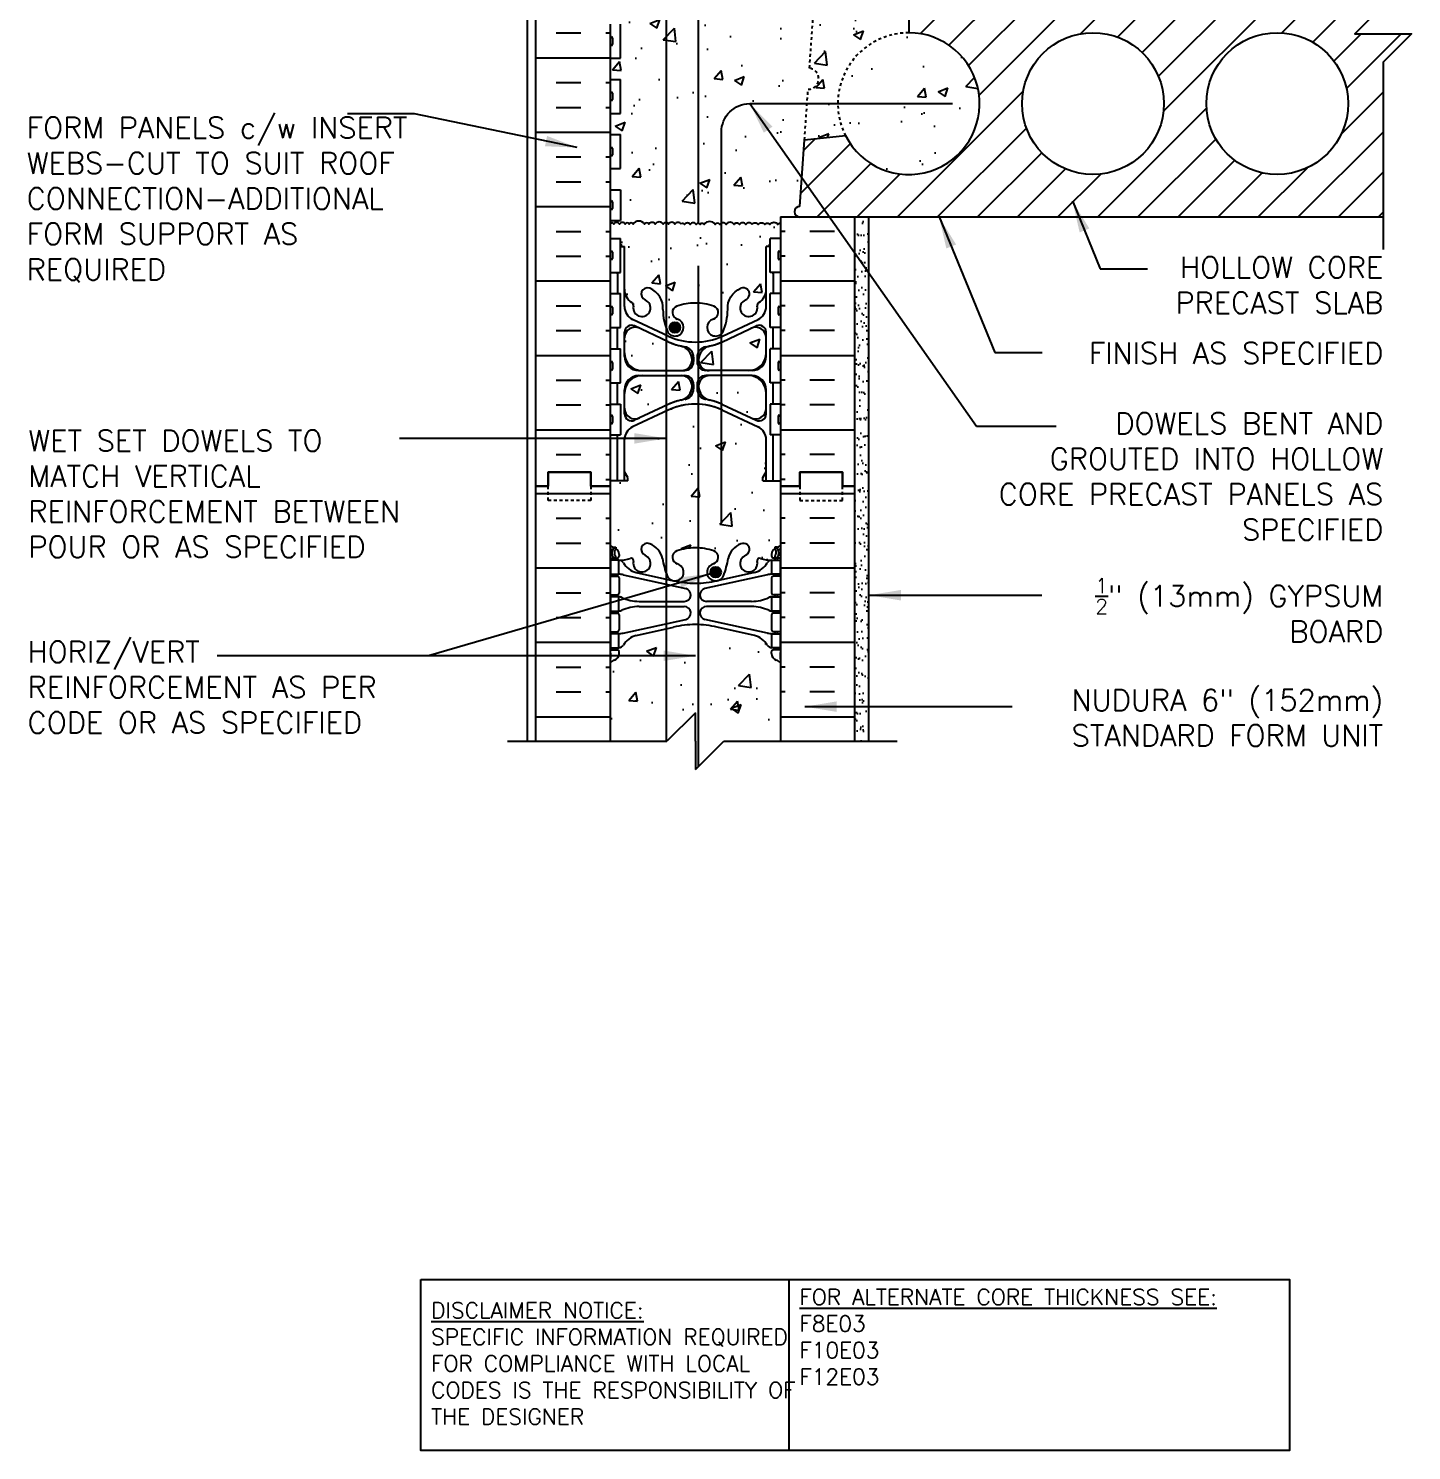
# Model space of a CAD drawing. Header units: inches. Extents: x 75.7 to 124.6, y 98.3 to 176.3.
# Drawn here: x 75.8 to 124.6, y 98.3 to 148.4 of the extents above; entities that cross this region are included whole.
import ezdxf

# ---------------------------------------------------------------- set-up
doc = ezdxf.new("R2010")
doc.units = ezdxf.units.IN
doc.header["$LTSCALE"] = 0.5
doc.header["$MEASUREMENT"] = 0
doc.linetypes.add('DASHED2', pattern=[0.375, 0.25, -0.125])
doc.linetypes.add('HIDDEN2', pattern=[0.1875, 0.125, -0.0625])
for name, color, linetype in [('HATCH', 12, 'Continuous'), ('Hidden2', 12, 'HIDDEN2'), ('line25', 2, 'Continuous'), ('LINE3', 3, 'Continuous'), ('LINE50', 5, 'Continuous'), ('LINE9', 9, 'Continuous'), ('TEXT', 4, 'Continuous'), ('Web_Edge', 9, 'Continuous')]:
    doc.layers.add(name, color=color, linetype=linetype)
doc.styles.add('DIM', font='romans.shx', dxfattribs={"width": 0.7})
doc.styles.add('ROMANS', font='romans.shx', dxfattribs={"height": 0.75})
doc.styles.get("Standard").update_dxf_attribs({"font": 'romans.shx', "height": 0.75})
doc.dimstyles.new('ext_12', dxfattribs={"dimscale": 12, "dimtxt": 0.09375, "dimasz": 0.09375, "dimexe": 0.09375, "dimexo": 0.0625, "dimgap": 0.0625, "dimtad": 1, "dimdec": 1, "dimzin": 3, "dimdsep": 46, "dimlunit": 4, "dimtxsty": 'DIM', "dimcen": 0.09, "dimdle": 0.09375, "dimclrt": 4, "dimadec": 0, "dimazin": 0, "dimtfac": 1, "dimtdec": 1, "dimtmove": 2, "dimatfit": 3, "dimfxl": 1, "dimfrac": 2, "dimtolj": 1, "dimtzin": 0, "dimarcsym": 0})

msp = doc.modelspace()

# ---------------------------------------------------------------- hatches: boundary and pattern name
at = {"layer": 'HATCH'}
h = msp.add_hatch(dxfattribs=at)
h.set_pattern_fill('AR-CONC', color=256, scale=0.5)
h.paths.add_polyline_path([(102.305, 126.068, 0.082415), (102.161, 126.147, -0.317837), (101.995, 126.383), (101.995, 126.451, -0.414214), (102.057, 126.513), (102.105, 126.513), (102.105, 126.583), (102, 126.583, -0.188973), (101.844, 126.678, 0.196323), (101.395, 127.024), (100.073, 127.315, 0.057795), (99.305, 127.404, 0.057795), (98.536, 127.315), (97.215, 127.024, 0.196323), (96.765, 126.678, -0.188973), (96.61, 126.583), (96.505, 126.583), (96.505, 126.513), (96.552, 126.513, -0.414214), (96.615, 126.451), (96.615, 126.383, -0.317837), (96.448, 126.147, 0.082415), (96.305, 126.068), (96.305, 123.289), (98.305, 123.289), (99.305, 124.289), (99.305, 123.289), (99.305, 122.289), (100.305, 123.289), (102.305, 123.289)])
h.paths.add_polyline_path([(101.805, 133.931, 0.291097), (101.517, 134.384), (100.258, 134.973, 0.093369), (99.451, 135.18, 0.016332), (99.305, 135.185, 0.109869), (98.351, 134.973), (97.093, 134.384, 0.291097), (96.805, 133.931), (96.805, 132.79), (96.925, 132.59), (96.925, 132.478), (96.305, 132.478), (96.305, 132.287), (96.305, 130.198, 0.064398), (96.415, 130.132), (96.505, 130.132), (96.505, 130.09, -0.249069), (96.615, 129.883), (96.615, 129.816, -0.414214), (96.552, 129.753), (96.505, 129.753), (96.505, 129.683), (96.61, 129.683, 0.10046), (97.003, 129.74, -0.601435), (97.123, 129.635, 2.182095), (97.533, 129.848, -1), (97.696, 130.257, -0.24438), (98.145, 129.736, 0.053157), (98.311, 129.122, 0.223253), (98.511, 128.957), (98.53, 128.953, 0.955472), (98.669, 129.546, -0.735593), (98.656, 130.004, -0.082755), (99.305, 130.112, -0.082755), (99.953, 130.004, -0.735593), (99.94, 129.546, 0.955472), (100.079, 128.953), (100.098, 128.957, 0.223253), (100.299, 129.122, 0.053157), (100.464, 129.736, -0.24438), (100.913, 130.257, -1), (101.076, 129.848, 2.182095), (101.486, 129.635, -0.601435), (101.606, 129.74, 0.10046), (102, 129.683), (102.105, 129.683), (102.105, 129.753), (102.057, 129.753, -0.414214), (101.995, 129.816), (101.995, 129.883, -0.249069), (102.105, 130.09), (102.105, 130.132), (102.195, 130.132, 0.064398), (102.305, 130.198), (102.305, 132.287), (102.305, 132.478), (101.685, 132.478), (101.685, 132.59), (101.805, 132.79)])
h.paths.add_polyline_path([(99.19, 135.815, 0.413582), (98.815, 136.189), (97.43, 136.189, 0.414214), (96.805, 135.564), (96.805, 135.037, 0.549071), (97.339, 134.698), (98.351, 135.172, -0.053094), (98.801, 135.327, 0.350119)])
h.paths.add_polyline_path([(98.801, 137.232, -0.053094), (98.351, 137.387), (97.339, 137.861, 0.549071), (96.805, 137.521), (96.805, 136.994, 0.414214), (97.43, 136.369), (98.815, 136.369, 0.085652), (98.94, 136.391, 0.316711), (99.19, 136.743, 0.350119)])
h.paths.add_polyline_path([(101.805, 136.994), (101.805, 137.521, 0.549071), (101.271, 137.861), (100.258, 137.387, -0.053094), (99.808, 137.232, 0.350119), (99.42, 136.743, 0.413582), (99.795, 136.369), (101.18, 136.369, 0.414214)])
h.paths.add_polyline_path([(101.805, 135.564, 0.414214), (101.18, 136.189), (99.795, 136.189, 0.413582), (99.42, 135.815, 0.350119), (99.808, 135.327, -0.053094), (100.258, 135.172), (101.271, 134.698, 0.549071), (101.805, 135.037)])
h.paths.add_polyline_path([(101.805, 140.749), (101.905, 140.749), (101.905, 140.779, -0.327813), (101.94, 140.827), (101.94, 141.032), (102.305, 141.032), (102.305, 141.581, 0.198272), (102.218, 141.525, 0.520567), (101.937, 141.525, 0.520567), (101.751, 141.525, 0.520567), (101.523, 141.525, 0.507124), (101.305, 141.525, 0.507124), (101.086, 141.525, 0.520567), (100.859, 141.525, 0.520567), (100.672, 141.525, 0.520567), (100.391, 141.525, 0.520567), (100.17, 141.525, 0.520567), (100.01, 141.525, 0.520567), (99.612, 141.525, 0.520567), (99.473, 141.525, 0.520567), (99.335, 141.525, 0.520567), (99.128, 141.525, 0.520567), (98.925, 141.525, 0.498871), (98.805, 141.539, 0.507124), (98.586, 141.539, 0.520567), (98.359, 141.539, 0.520567), (98.172, 141.539, 0.520567), (97.891, 141.539, 0.520567), (97.67, 141.539, 0.520567), (97.51, 141.539, 0.520567), (97.112, 141.539, 0.520567), (96.973, 141.539, 0.520567), (96.835, 141.539, 0.520567), (96.628, 141.539, 0.520567), (96.425, 141.539, 0.498871), (96.305, 141.553), (96.305, 141.032), (96.67, 141.032), (96.67, 140.827, -0.327813), (96.705, 140.779), (96.705, 140.749), (96.805, 140.749), (96.805, 139.234, 0.258958), (97.064, 138.767, -0.31131), (97.12, 138.637, 2.127293), (97.533, 138.861, -1), (97.696, 139.27, -0.325306), (98.163, 138.528, 0.10488), (98.335, 137.716, 1.422913), (98.669, 138.183, -0.735593), (98.656, 138.641, -0.082755), (99.305, 138.749, -0.082755), (99.953, 138.641, -0.735593), (99.94, 138.183, 1.422913), (100.274, 137.716, 0.10488), (100.446, 138.528, -0.325306), (100.913, 139.27, -1), (101.076, 138.861, 2.127293), (101.489, 138.637, -0.31131), (101.545, 138.767, 0.258958), (101.805, 139.234)])
h.paths.add_polyline_path([(103.156, 144.506), (103.281, 146.292, 0.932515), (103.333, 147.039), (103.525, 149.787), (96.874, 149.787, 0.366745), (96.63, 149.576), (96.63, 148.592), (96.67, 148.592), (96.67, 147.392), (96.305, 147.392), (96.305, 146.642), (96.67, 146.642), (96.67, 145.442), (96.305, 145.442), (96.305, 144.692), (96.67, 144.692), (96.67, 143.492), (96.305, 143.492), (96.305, 142.742), (96.67, 142.742), (96.67, 141.662), (96.305, 141.662), (96.305, 141.553, -0.498871), (96.425, 141.539, -0.520567), (96.628, 141.539, -0.520567), (96.835, 141.539, -0.520567), (96.973, 141.539, -0.520567), (97.112, 141.539, -0.520567), (97.51, 141.539, -0.520567), (97.67, 141.539, -0.520567), (97.891, 141.539, -0.520567), (98.172, 141.539, -0.520567), (98.359, 141.539, -0.520567), (98.586, 141.539, -0.507124), (98.805, 141.539, -0.498871), (98.925, 141.525, -0.520567), (99.128, 141.525, -0.520567), (99.335, 141.525, -0.520567), (99.473, 141.525, -0.520567), (99.612, 141.525, -0.520567), (100.01, 141.525, -0.520567), (100.17, 141.525, -0.520567), (100.391, 141.525, -0.520567), (100.672, 141.525, -0.520567), (100.859, 141.525, -0.520567), (101.086, 141.525, -0.507124), (101.305, 141.525, -0.507124), (101.523, 141.525, -0.520567), (101.751, 141.525, -0.520567), (101.937, 141.525, -0.520567), (102.218, 141.525, -0.198272), (102.305, 141.581), (102.305, 141.787), (102.992, 141.787, -1), (102.992, 142.162)])
h.paths.add_polyline_path([(106.832, 148.287), (106.832, 149.787), (105.803, 149.787), (105.803, 149.389), (105.71, 149.202), (105.616, 149.389), (105.616, 149.787), (103.525, 149.787), (103.333, 147.039, -0.932515), (103.281, 146.292), (103.156, 144.506), (104.601, 144.658, -0.559194)])
h.paths.add_polyline_path([(106.832, 148.287, 0.559194), (104.601, 144.658, 1.788289)])
h.paths.add_polyline_path([(102.305, 152.376, 0.064398), (102.195, 152.442), (102.105, 152.442), (102.105, 152.484, -0.249069), (101.995, 152.691), (101.995, 152.758, -0.414214), (102.057, 152.821), (102.105, 152.821), (102.105, 152.891), (102, 152.891, 0.10046), (101.606, 152.834, -0.601435), (101.486, 152.939, 2.182095), (101.076, 152.726, -1), (100.913, 152.317, -0.24438), (100.464, 152.838, 0.053157), (100.299, 153.452, 0.223253), (100.098, 153.617), (100.079, 153.621, 0.955472), (99.94, 153.028, -0.735593), (99.953, 152.57, -0.082755), (99.305, 152.461, -0.082755), (98.656, 152.57, -0.735593), (98.669, 153.028, 0.955472), (98.53, 153.621), (98.511, 153.617, 0.223253), (98.311, 153.452, 0.053157), (98.145, 152.838, -0.24438), (97.696, 152.317, -1), (97.533, 152.726, 2.182095), (97.123, 152.939, -0.601435), (97.003, 152.834, 0.10046), (96.61, 152.891), (96.505, 152.891), (96.505, 152.821), (96.552, 152.821, -0.414214), (96.615, 152.758), (96.615, 152.691, -0.249069), (96.505, 152.484), (96.505, 152.442), (96.415, 152.442, 0.064398), (96.305, 152.376), (96.305, 150.287), (96.305, 148.592), (96.381, 148.592), (96.381, 149.594, -0.379483), (96.872, 150.037), (102.992, 150.037), (102.992, 150.287), (102.305, 150.287)])
h.paths.add_polyline_path([(101.995, 156.123), (101.995, 156.191, -0.317837), (102.161, 156.426, 0.082415), (102.305, 156.506), (102.305, 159.287), (100.523, 159.287), (99.523, 158.287), (99.523, 160.287), (98.523, 159.287), (96.305, 159.287), (96.305, 156.506, 0.082415), (96.448, 156.426, -0.317837), (96.615, 156.191), (96.615, 156.123, -0.414214), (96.552, 156.061), (96.505, 156.061), (96.505, 155.991), (96.61, 155.991, -0.188973), (96.765, 155.896, 0.196323), (97.215, 155.55), (98.536, 155.259, 0.057795), (99.305, 155.17, 0.057795), (100.073, 155.259), (101.395, 155.55, 0.196323), (101.844, 155.896, -0.188973), (102, 155.991), (102.105, 155.991), (102.105, 156.061), (102.057, 156.061, -0.414214)])
h.paths.add_polyline_path([(102.305, 164.936, 0.082415), (102.161, 165.015, -0.317837), (101.995, 165.251), (101.995, 165.319, -0.414214), (102.057, 165.381), (102.105, 165.381), (102.105, 165.451), (102, 165.451, -0.188973), (101.844, 165.546, 0.196323), (101.395, 165.892), (100.073, 166.183, 0.057795), (99.305, 166.272, 0.057795), (98.536, 166.183), (97.215, 165.892, 0.196323), (96.765, 165.546, -0.188973), (96.61, 165.451), (96.505, 165.451), (96.505, 165.381), (96.552, 165.381, -0.414214), (96.615, 165.319), (96.615, 165.251, -0.317837), (96.448, 165.015, 0.082415), (96.305, 164.936), (96.305, 161.787), (98.523, 161.787), (99.523, 162.787), (99.523, 160.787), (100.523, 161.787), (102.305, 161.787)])
h.paths.add_polyline_path([(102.305, 169.77, 0.336749), (101.643, 169.665, 0.520567), (101.256, 169.665, 0.520567), (100.756, 169.665, 0.520567), (99.909, 169.665, 0.520567), (99.627, 169.665, 0.520567), (98.733, 169.665, 0.520567), (97.993, 169.665, 0.520567), (97.3, 169.665, 0.520567), (97.08, 169.665, 0.321585), (96.305, 169.69), (96.305, 169.066, 0.064398), (96.415, 169), (96.505, 169), (96.505, 168.958, -0.249069), (96.615, 168.751), (96.615, 168.684, -0.414214), (96.552, 168.621), (96.505, 168.621), (96.505, 168.551), (96.61, 168.551, 0.10046), (97.003, 168.608, -0.601435), (97.123, 168.503, 2.182095), (97.533, 168.716, -1), (97.696, 169.125, -0.24438), (98.145, 168.604, 0.053157), (98.311, 167.99, 0.223253), (98.511, 167.825), (98.53, 167.821, 0.955472), (98.669, 168.414, -0.735593), (98.656, 168.872, -0.082755), (99.305, 168.98, -0.082755), (99.953, 168.872, -0.735593), (99.94, 168.414, 0.955472), (100.079, 167.821), (100.098, 167.825, 0.223253), (100.299, 167.99, 0.053157), (100.464, 168.604, -0.24438), (100.913, 169.125, -1), (101.076, 168.716, 2.182095), (101.486, 168.503, -0.601435), (101.606, 168.608, 0.10046), (102, 168.551), (102.105, 168.551), (102.105, 168.621), (102.057, 168.621, -0.414214), (101.995, 168.684), (101.995, 168.751, -0.249069), (102.105, 168.958), (102.105, 169), (102.195, 169, 0.064398), (102.305, 169.066)])
h = msp.add_hatch(dxfattribs=at)
h.set_pattern_fill('INSUL', color=256, scale=7, style=0)
h.set_pattern_definition([(0, (-2829.857, -264.7226), (0, 2.625), []), (0, (-2829.857, -263.8476), (0, 2.625), [0.875, -0.875]), (0, (-2829.857, -262.9726), (0, 2.625), [0.875, -0.875])])
h.paths.add_polyline_path([(93.68, 132.287), (94.117, 132.287), (94.117, 132.787), (95.617, 132.787), (95.617, 132.287), (96.305, 132.287), (96.305, 150.287), (95.617, 150.287), (95.617, 150.787), (94.117, 150.787), (94.117, 150.287), (93.68, 150.287)])
h = msp.add_hatch(dxfattribs=at)
h.set_pattern_fill('ANSI31', color=256, scale=8, style=0)
h.paths.add_polyline_path([(123.569, 147.248), (124.569, 148.248), (123.569, 148.248), (122.569, 148.248), (123.569, 149.248), (123.569, 149.787), (106.832, 149.787), (106.832, 148.287, -1.788289), (104.601, 144.658), (103.156, 144.506), (102.992, 142.162, 1), (102.992, 141.787), (123.569, 141.787)])
h.paths.add_polyline_path([(117.332, 145.787, -1), (122.332, 145.787, -1)], flags=16)
h.paths.add_polyline_path([(110.832, 145.787, -1), (115.832, 145.787, -1)], flags=16)
h = msp.add_hatch(dxfattribs=at)
h.set_pattern_fill('INSUL', color=256, scale=7, style=0)
h.set_pattern_definition([(180, (3028.4662, -264.7226), (0, 2.625), []), (180, (3028.4662, -263.8476), (0, 2.625), [0.875, -0.875]), (180, (3028.4662, -262.9726), (0, 2.625), [0.875, -0.875])])
h.paths.add_polyline_path([(104.93, 141.787), (102.305, 141.787), (102.305, 132.287), (102.992, 132.287), (102.992, 132.787), (104.492, 132.787), (104.492, 132.287), (104.93, 132.287)])
h = msp.add_hatch(dxfattribs=at)
h.set_pattern_fill('AR-SAND', color=256, scale=0.25, style=0)
h.set_pattern_definition([(37.5, (-70.5291, -26.31933), (-0.01574834, 0.48170594), [0, -0.38, 0, -0.425, 0, -0.40625]), (7.5, (-70.5291, -26.3193), (0.4424442, 0.7055365), [0, -0.205, 0, -0.3425, 0, -0.13125]), (327.5, (-70.8366, -26.31933), (0.7785355, 0.00141476), [0, -0.125, 0, -0.45, 0, -0.5875]), (317.5, (-70.8366, -26.3193), (0.7515317, 0.2194189), [0, -0.0625, 0, -0.295, 0, -0.3375])])
h.paths.add_polyline_path([(104.93, 132.228), (104.93, 123.228), (105.43, 123.228), (105.43, 141.787), (104.93, 141.787)])
h = msp.add_hatch(dxfattribs=at)
h.set_pattern_fill('INSUL', color=256, scale=7, style=0)
h.set_pattern_definition([(0, (-2829.857, -282.7226), (0, 2.625), []), (0, (-2829.857, -281.8476), (0, 2.625), [0.875, -0.875]), (0, (-2829.857, -280.9726), (0, 2.625), [0.875, -0.875])])
h.paths.add_polyline_path([(93.68, 123.289), (96.305, 123.289), (96.305, 132.287), (95.617, 132.287), (95.617, 132.787), (94.117, 132.787), (94.117, 132.287), (93.68, 132.287)])
h = msp.add_hatch(dxfattribs=at)
h.set_pattern_fill('INSUL', color=256, scale=7, style=0)
h.set_pattern_definition([(180, (3028.4662, -282.7226), (0, 2.625), []), (180, (3028.4662, -281.8476), (0, 2.625), [0.875, -0.875]), (180, (3028.4662, -280.9726), (0, 2.625), [0.875, -0.875])])
h.paths.add_polyline_path([(102.305, 123.289), (104.93, 123.289), (104.93, 132.287), (104.492, 132.287), (104.492, 132.787), (102.992, 132.787), (102.992, 132.287), (102.305, 132.287)])
at = {"layer": 'LINE3'}
h = msp.add_hatch(color=256, dxfattribs=at)
h.paths.add_polyline_path([(98.77, 137.924, 0.831395), (98.402, 137.924)])
h.paths.add_polyline_path([(98.774, 137.889, 0.045935), (98.77, 137.924), (98.402, 137.924, 0.045935), (98.399, 137.889, 1)])
h = msp.add_hatch(color=256, dxfattribs=at)
h.paths.add_polyline_path([(100.207, 129.287, 0.831395), (99.839, 129.287)])
h.paths.add_polyline_path([(100.211, 129.253, 0.045935), (100.207, 129.287), (99.839, 129.287, 0.045935), (99.836, 129.253, 1)])

# ---------------------------------------------------------------- linework, layer by layer
at = {"layer": 'HATCH'}
for points in [[(98.805, 141.539, 0.507124), (98.586, 141.539, 0.520567), (98.359, 141.539, 0.520567), (98.172, 141.539, 0.520567), (97.891, 141.539, 0.520567), (97.67, 141.539, 0.520567), (97.51, 141.539, 0.520567), (97.112, 141.539, 0.520567), (96.973, 141.539, 0.520567), (96.835, 141.539, 0.520567), (96.628, 141.539, 0.520567), (96.425, 141.539, 0.520567), (96.301, 141.55)], [(101.305, 141.525, 0.507124), (101.086, 141.525, 0.520567), (100.859, 141.525, 0.520567), (100.672, 141.525, 0.520567), (100.391, 141.525, 0.520567), (100.17, 141.525, 0.520567), (100.01, 141.525, 0.520567), (99.612, 141.525, 0.520567), (99.473, 141.525, 0.520567), (99.335, 141.525, 0.520567), (99.128, 141.525, 0.520567), (98.925, 141.525, 0.498871), (98.805, 141.539, 0.498871)], [(101.305, 141.525, -0.507124), (101.523, 141.525, -0.520567), (101.751, 141.525, -0.520567), (101.937, 141.525, -0.520567), (102.218, 141.525, -0.198272), (102.305, 141.581, -0.198272)]]:
    msp.add_lwpolyline(points, format="xyb", dxfattribs=at)
at = {"layer": 'Hidden2'}
for p, q in [((103.333, 147.039), (103.525, 149.787)), ((103.156, 144.506), (103.281, 146.292))]:
    msp.add_line(p, q, dxfattribs=at)
for centre, radius, start, end in [((106.832, 145.787), 2.5, 90, 206.8546), ((103.281, 146.667), 0.375, 270, 82)]:
    msp.add_arc(centre, radius, start, end, dxfattribs=at)
at = {"layer": 'line25'}
for p, q in [((106.832, 149.787), (106.832, 148.287)), ((96.305, 148.592), (96.305, 132.287)), ((96.67, 147.392), (96.67, 148.592)), ((96.305, 147.392), (96.67, 147.392)), ((96.305, 146.642), (96.67, 146.642)), ((96.67, 145.442), (96.67, 146.642)), ((96.305, 145.442), (96.67, 145.442)), ((96.305, 144.692), (96.67, 144.692)), ((96.67, 143.492), (96.67, 144.692)), ((103.156, 144.506), (104.601, 144.658)), ((102.992, 142.162), (103.156, 144.506)), ((96.305, 143.492), (96.67, 143.492)), ((96.305, 142.742), (96.67, 142.742)), ((96.67, 142.742), (96.67, 141.662)), ((96.305, 141.662), (96.67, 141.662)), ((102.305, 141.787), (123.569, 141.787)), ((102.305, 141.787), (102.305, 132.287)), ((102.992, 141.787), (123.569, 141.787)), ((96.305, 141.032), (96.67, 141.032)), ((96.67, 139.832), (96.67, 141.032)), ((102.305, 141.032), (101.94, 141.032)), ((101.94, 139.832), (101.94, 141.032)), ((96.305, 139.832), (96.67, 139.832)), ((102.305, 139.832), (101.94, 139.832)), ((96.305, 139.082), (96.67, 139.082)), ((96.67, 137.882), (96.67, 139.082)), ((101.94, 137.882), (101.94, 139.082)), ((102.305, 139.082), (101.94, 139.082)), ((96.305, 137.882), (96.67, 137.882)), ((102.305, 137.882), (101.94, 137.882)), ((96.305, 137.132), (96.67, 137.132)), ((96.67, 135.932), (96.67, 137.132)), ((102.305, 137.132), (101.94, 137.132)), ((101.94, 135.932), (101.94, 137.132)), ((96.305, 135.932), (96.67, 135.932)), ((102.305, 135.932), (101.94, 135.932)), ((96.305, 135.182), (96.67, 135.182)), ((96.67, 135.182), (96.67, 134.102)), ((102.305, 135.182), (101.94, 135.182)), ((101.94, 135.182), (101.94, 134.102)), ((96.305, 134.102), (96.67, 134.102)), ((102.305, 134.102), (101.94, 134.102)), ((96.305, 132.287), (96.305, 123.289)), ((102.305, 132.287), (102.305, 123.289))]:
    msp.add_line(p, q, dxfattribs=at)
for centre in [(113.332, 145.787), (119.832, 145.787)]:
    msp.add_circle(centre, 2.5, dxfattribs=at)
for centre, radius, start, end in [((106.832, 145.787), 2.5, 206.8546, 90), ((102.992, 141.974), 0.188, 90, 270)]:
    msp.add_arc(centre, radius, start, end, dxfattribs=at)
at = {"layer": 'LINE3'}
for p, q in [((99.404, 160.168), (99.404, 141.561)), ((98.281, 159.287), (98.281, 123.289)), ((99.404, 140.061), (99.404, 122.389))]:
    msp.add_line(p, q, dxfattribs=at)
msp.add_lwpolyline([(100.226, 130.971), (100.226, 144.787, -0.414214), (101.226, 145.787), (108.377, 145.787)], format="xyb", dxfattribs=at)
for centre in [(98.586, 137.889), (100.023, 129.253)]:
    msp.add_circle(centre, 0.188, dxfattribs=at)
at = {"layer": 'LINE50'}
for p, q in [((93.68, 132.287), (93.68, 150.287)), ((104.93, 132.228), (104.93, 141.787)), ((93.68, 123.289), (93.68, 132.287)), ((104.93, 123.289), (104.93, 132.287))]:
    msp.add_line(p, q, dxfattribs=at)
for points in [[(96.305, 132.287), (95.617, 132.287), (95.617, 132.787), (94.117, 132.787), (94.117, 132.287), (93.68, 132.287)], [(93.68, 132.287), (94.117, 132.287), (94.117, 132.787), (95.617, 132.787), (95.617, 132.287), (96.305, 132.287)], [(102.305, 132.287), (102.992, 132.287), (102.992, 132.787), (104.492, 132.787), (104.492, 132.287), (104.93, 132.287)], [(104.93, 132.287), (104.492, 132.287), (104.492, 132.787), (102.992, 132.787), (102.992, 132.287), (102.305, 132.287)]]:
    msp.add_lwpolyline(points, dxfattribs=at)
at = {"layer": 'LINE9'}
for p, q in [((93.367, 159.287), (93.367, 123.289)), ((96.305, 148.102), (96.305, 147.882)), ((96.305, 148.047), (96.305, 148.047)), ((96.345, 148.142), (96.345, 148.142)), ((96.385, 148.102), (96.385, 147.882)), ((96.305, 147.937), (96.305, 147.937)), ((96.345, 147.842), (96.345, 147.842)), ((96.305, 146.152), (96.305, 145.932)), ((96.305, 146.097), (96.305, 146.097)), ((96.345, 146.192), (96.345, 146.192)), ((96.385, 146.152), (96.385, 145.932)), ((96.305, 145.987), (96.305, 145.987)), ((96.345, 145.892), (96.345, 145.892)), ((96.305, 144.202), (96.305, 143.982)), ((96.305, 144.147), (96.305, 144.147)), ((96.305, 144.037), (96.305, 144.037)), ((96.345, 144.242), (96.345, 144.242)), ((96.385, 144.202), (96.385, 143.982)), ((96.345, 143.942), (96.345, 143.942)), ((96.305, 142.312), (96.305, 142.092)), ((96.305, 142.257), (96.305, 142.257)), ((96.305, 142.147), (96.305, 142.147)), ((96.345, 142.352), (96.345, 142.352)), ((96.345, 142.052), (96.345, 142.052)), ((96.385, 142.312), (96.385, 142.092)), ((105.43, 123.289), (105.43, 141.787)), ((96.305, 140.542), (96.305, 140.322)), ((96.345, 140.582), (96.345, 140.582)), ((96.385, 140.542), (96.385, 140.322)), ((96.705, 140.779), (96.705, 140.749)), ((96.705, 140.779), (96.705, 140.779)), ((96.705, 140.749), (96.805, 140.749)), ((96.805, 138.627), (96.805, 140.749)), ((101.905, 140.749), (101.805, 140.749)), ((101.805, 138.627), (101.805, 140.749)), ((101.905, 140.779), (101.905, 140.749)), ((101.905, 140.779), (101.905, 140.779)), ((102.225, 140.542), (102.225, 140.322)), ((102.265, 140.582), (102.265, 140.582)), ((102.305, 140.542), (102.305, 140.322)), ((96.305, 140.487), (96.305, 140.487)), ((96.305, 140.377), (96.305, 140.377)), ((96.345, 140.282), (96.345, 140.282)), ((102.265, 140.282), (102.265, 140.282)), ((102.305, 140.487), (102.305, 140.487)), ((102.305, 140.377), (102.305, 140.377)), ((96.555, 139.832), (96.555, 139.082)), ((102.055, 139.832), (102.055, 139.082)), ((96.305, 138.592), (96.305, 138.372)), ((96.305, 138.537), (96.305, 138.537)), ((96.345, 138.632), (96.345, 138.632)), ((96.385, 138.592), (96.385, 138.372)), ((102.225, 138.592), (102.225, 138.372)), ((102.265, 138.632), (102.265, 138.632)), ((102.305, 138.592), (102.305, 138.372)), ((102.305, 138.537), (102.305, 138.537)), ((96.305, 138.427), (96.305, 138.427)), ((96.345, 138.332), (96.345, 138.332)), ((98.351, 137.585), (97.093, 138.174)), ((98.351, 137.585), (97.093, 138.174)), ((100.258, 137.585), (101.517, 138.174)), ((100.258, 137.585), (101.517, 138.174)), ((102.265, 138.332), (102.265, 138.332)), ((102.305, 138.427), (102.305, 138.427)), ((96.805, 136.869), (96.805, 137.717)), ((98.351, 137.387), (97.161, 137.944)), ((98.351, 137.387), (97.161, 137.944)), ((100.258, 137.387), (101.449, 137.944)), ((100.258, 137.387), (101.449, 137.944)), ((101.805, 136.869), (101.805, 137.717)), ((96.305, 136.642), (96.305, 136.422)), ((96.305, 136.587), (96.305, 136.587)), ((96.345, 136.682), (96.345, 136.682)), ((96.385, 136.642), (96.385, 136.422)), ((99.19, 136.744), (99.19, 136.744)), ((99.245, 136.836), (99.245, 136.682)), ((99.365, 136.836), (99.365, 136.682)), ((99.42, 136.744), (99.42, 136.744)), ((102.225, 136.642), (102.225, 136.422)), ((102.265, 136.682), (102.265, 136.682)), ((102.305, 136.642), (102.305, 136.422)), ((102.305, 136.587), (102.305, 136.587)), ((96.305, 136.477), (96.305, 136.477)), ((96.345, 136.382), (96.345, 136.382)), ((97.305, 136.369), (98.932, 136.369)), ((97.305, 136.369), (98.815, 136.369)), ((97.305, 136.189), (98.932, 136.189)), ((97.305, 136.189), (98.815, 136.189)), ((101.305, 136.369), (99.677, 136.369)), ((101.305, 136.189), (99.677, 136.189)), ((101.305, 136.369), (99.795, 136.369)), ((101.305, 136.189), (99.795, 136.189)), ((102.265, 136.382), (102.265, 136.382)), ((102.305, 136.477), (102.305, 136.477)), ((96.805, 134.841), (96.805, 135.689)), ((99.245, 135.877), (99.245, 135.722)), ((99.365, 135.877), (99.365, 135.722)), ((101.805, 134.841), (101.805, 135.689)), ((98.351, 135.172), (97.161, 134.614)), ((98.351, 135.172), (97.161, 134.614)), ((100.258, 135.172), (101.449, 134.614)), ((100.258, 135.172), (101.449, 134.614)), ((96.305, 134.752), (96.305, 134.532)), ((96.305, 134.697), (96.305, 134.697)), ((96.305, 134.587), (96.305, 134.587)), ((96.345, 134.792), (96.345, 134.792)), ((96.345, 134.492), (96.345, 134.492)), ((96.385, 134.752), (96.385, 134.532)), ((98.351, 134.973), (97.093, 134.384)), ((98.351, 134.973), (97.093, 134.384)), ((100.258, 134.973), (101.517, 134.384)), ((100.258, 134.973), (101.517, 134.384)), ((102.225, 134.752), (102.225, 134.532)), ((102.265, 134.792), (102.265, 134.792)), ((102.265, 134.492), (102.265, 134.492)), ((102.305, 134.752), (102.305, 134.532)), ((102.305, 134.697), (102.305, 134.697)), ((102.305, 134.587), (102.305, 134.587)), ((96.805, 132.478), (96.805, 133.931)), ((101.805, 132.478), (101.805, 133.931)), ((96.925, 132.478), (96.305, 132.478)), ((96.925, 132.59), (96.805, 132.79)), ((96.925, 132.478), (96.925, 132.59)), ((101.685, 132.59), (101.805, 132.79)), ((101.685, 132.478), (101.685, 132.59)), ((101.685, 132.478), (102.305, 132.478)), ((99.305, 124.289), (98.305, 123.289)), ((99.305, 123.289), (99.305, 124.289)), ((92.68, 123.289), (98.305, 123.289)), ((99.305, 123.289), (99.305, 122.289)), ((99.305, 122.289), (100.305, 123.289)), ((100.305, 123.289), (106.43, 123.289))]:
    msp.add_line(p, q, dxfattribs=at)
for points in [[(123.569, 155.405), (123.569, 149.248), (122.569, 148.248), (123.569, 148.248), (124.569, 148.248), (123.569, 147.248), (123.569, 140.636)], [(96.555, 139.783), (96.555, 139.832)], [(102.055, 139.783), (102.055, 139.832)], [(96.555, 137.132), (96.555, 137.882)], [(102.055, 137.132), (102.055, 137.882)], [(96.555, 135.182), (96.555, 135.932)], [(102.055, 135.182), (102.055, 135.932)], [(96.555, 132.478), (96.555, 134.102)], [(102.055, 132.478), (102.055, 134.102)]]:
    msp.add_lwpolyline(points, dxfattribs=at)
for points in [[(98.163, 138.528, 0.325312), (97.696, 139.27)], [(100.446, 138.528, -0.325312), (100.913, 139.27)]]:
    msp.add_lwpolyline(points, format="xyb", dxfattribs=at)
at = {"layer": 'LINE9', "linetype": 'DASHED2', "ltscale": 0.15}
for points in [[(95.617, 132.287), (95.617, 132.287), (95.617, 131.787), (94.117, 131.787), (94.117, 132.287), (94.117, 132.287)], [(95.617, 132.287), (95.617, 132.287), (95.617, 131.787), (94.117, 131.787), (94.117, 132.287), (94.117, 132.287)], [(102.992, 132.287), (102.992, 132.287), (102.992, 131.787), (104.492, 131.787), (104.492, 132.287), (104.492, 132.287)], [(102.992, 132.287), (102.992, 132.287), (102.992, 131.787), (104.492, 131.787), (104.492, 132.287), (104.492, 132.287)]]:
    msp.add_lwpolyline(points, dxfattribs=at)
at = {"layer": 'LINE9'}
for centre, radius, start, end in [((96.345, 148.102), 0.04, 90, 180), ((96.345, 148.102), 0.04, 0, 90), ((96.345, 147.882), 0.04, 180, 270), ((96.345, 147.882), 0.04, 270, 0), ((96.345, 146.152), 0.04, 90, 180), ((96.345, 146.152), 0.04, 0, 90), ((96.345, 145.932), 0.04, 180, 270), ((96.345, 145.932), 0.04, 270, 0), ((96.345, 144.202), 0.04, 90, 180), ((96.345, 144.202), 0.04, 0, 90), ((96.345, 143.982), 0.04, 180, 270), ((96.345, 143.982), 0.04, 270, 0), ((96.345, 142.312), 0.04, 90, 180), ((96.345, 142.092), 0.04, 180, 270), ((96.345, 142.312), 0.04, 0, 90), ((96.345, 142.092), 0.04, 270, 0), ((96.345, 140.542), 0.04, 90, 180), ((96.345, 140.542), 0.04, 0, 90), ((96.655, 140.779), 0.05, 0, 72.5993), ((101.955, 140.779), 0.05, 107.4007, 180), ((102.265, 140.542), 0.04, 90, 180), ((102.265, 140.542), 0.04, 360, 90), ((96.345, 140.322), 0.04, 180, 270), ((96.345, 140.322), 0.04, 270, 0), ((102.265, 140.322), 0.04, 180, 270), ((102.265, 140.322), 0.04, 270, 0), ((97.355, 139.234), 0.55, 180, 238.0732), ((97.615, 139.066), 0.22, 68.1963, 248.1963), ((100.995, 139.066), 0.22, 291.8037, 111.8037), ((101.255, 139.234), 0.55, 301.9268, 0), ((96.345, 138.592), 0.04, 90, 180), ((96.345, 138.592), 0.04, 0, 90), ((97.305, 138.627), 0.5, 180, 244.9204), ((96.998, 138.661), 0.125, 348.9056, 58.0732), ((97.42, 138.578), 0.305, 168.9056, 68.1963), ((100.163, 138.528), 2, 180.0146, 203.9638), ((98.734, 138.414), 0.24, 108.923, 254.2747), ((99.305, 136.749), 2, 90, 108.923), ((99.305, 136.749), 2, 71.077, 90), ((99.875, 138.414), 0.24, 285.7253, 71.077), ((98.446, 138.528), 2, 336.0362, 359.9854), ((101.19, 138.578), 0.305, 111.8037, 11.0944), ((101.612, 138.661), 0.125, 121.9268, 191.0944), ((101.305, 138.627), 0.5, 295.0796, 0), ((102.265, 138.592), 0.04, 90, 180), ((102.265, 138.592), 0.04, 360, 90), ((96.345, 138.372), 0.04, 180, 270), ((96.345, 138.372), 0.04, 270, 0), ((98.586, 137.889), 0.305, 214.6703, 74.2747), ((100.023, 137.889), 0.305, 105.7253, 325.3297), ((102.265, 138.372), 0.04, 180, 270), ((102.265, 138.372), 0.04, 270, 0), ((97.055, 137.717), 0.25, 64.9204, 180), ((97.18, 137.521), 0.375, 64.9204, 180), ((97.18, 137.521), 0.375, 64.9204, 180), ((99.305, 139.623), 2.25, 244.9204, 270), ((99.305, 139.623), 2.25, 270, 295.0796), ((101.43, 137.521), 0.375, 0, 115.0796), ((101.43, 137.521), 0.375, 0, 115.0796), ((101.555, 137.717), 0.25, 0, 115.0796), ((97.43, 136.994), 0.625, 180, 270), ((97.43, 136.994), 0.625, 180, 270), ((99.305, 139.425), 2.25, 244.9204, 260.4613), ((99.305, 139.425), 2.25, 244.9204, 256.7462), ((98.69, 136.744), 0.5, 0, 77.0773), ((98.87, 136.836), 0.375, 360, 80.4613), ((99.74, 136.836), 0.375, 99.5387, 180), ((99.92, 136.744), 0.5, 102.9227, 180), ((99.305, 139.425), 2.25, 279.5387, 295.0796), ((99.305, 139.425), 2.25, 283.2538, 295.0796), ((101.18, 136.994), 0.625, 270, 0), ((101.18, 136.994), 0.625, 270, 0), ((96.345, 136.642), 0.04, 90, 180), ((96.345, 136.642), 0.04, 0, 90), ((97.305, 136.869), 0.5, 180, 270), ((97.305, 136.869), 0.5, 180, 270), ((98.815, 136.744), 0.375, 270, 0), ((98.932, 136.682), 0.312, 270, 0), ((99.677, 136.682), 0.312, 180, 270), ((99.795, 136.744), 0.375, 180, 270), ((101.305, 136.869), 0.5, 270, 0), ((101.305, 136.869), 0.5, 270, 0), ((102.265, 136.642), 0.04, 90, 180), ((102.265, 136.642), 0.04, 360, 90), ((96.345, 136.422), 0.04, 180, 270), ((96.345, 136.422), 0.04, 270, 0), ((97.43, 135.564), 0.625, 90, 180), ((97.305, 135.689), 0.5, 90, 180), ((97.43, 135.564), 0.625, 90, 180), ((97.305, 135.689), 0.5, 90, 180), ((98.815, 136.744), 0.375, 270, 289.5821), ((98.815, 135.814), 0.375, 0, 90), ((98.815, 135.814), 0.375, 63.1882, 90), ((98.932, 135.877), 0.312, 0, 90), ((99.677, 135.877), 0.312, 90, 180), ((99.795, 135.814), 0.375, 90, 180), ((99.795, 135.814), 0.375, 90, 116.8118), ((99.795, 136.744), 0.375, 250.4179, 270), ((101.18, 135.564), 0.625, 360, 90), ((101.18, 135.564), 0.625, 360, 90), ((101.305, 135.689), 0.5, 0, 90), ((101.305, 135.689), 0.5, 0, 90), ((102.265, 136.422), 0.04, 180, 270), ((102.265, 136.422), 0.04, 270, 0), ((98.69, 135.814), 0.5, 282.9227, 0), ((98.69, 135.814), 0.5, 282.9227, 324.4006), ((98.87, 135.722), 0.375, 279.5387, 0), ((99.74, 135.722), 0.375, 180, 260.4613), ((99.92, 135.814), 0.5, 180, 257.0773), ((99.92, 135.814), 0.5, 215.5994, 257.0773), ((97.18, 135.037), 0.375, 180, 295.0796), ((97.18, 135.037), 0.375, 180, 295.0796), ((99.305, 133.134), 2.25, 99.5387, 115.0796), ((99.305, 133.134), 2.25, 102.9227, 115.0796), ((99.305, 132.935), 2.25, 90, 115.0796), ((99.305, 132.935), 2.25, 93.7428, 115.0796), ((99.305, 132.935), 2.25, 64.9204, 90), ((99.305, 132.935), 2.25, 64.9204, 86.2572), ((99.305, 133.134), 2.25, 64.9204, 80.4613), ((99.305, 133.134), 2.25, 64.9204, 77.0773), ((101.43, 135.037), 0.375, 244.9204, 360), ((101.43, 135.037), 0.375, 244.9204, 360), ((96.345, 134.752), 0.04, 90, 180), ((96.345, 134.532), 0.04, 180, 270), ((96.345, 134.752), 0.04, 0, 90), ((96.345, 134.532), 0.04, 270, 0), ((97.055, 134.841), 0.25, 180, 295.0796), ((101.555, 134.841), 0.25, 244.9204, 0), ((102.265, 134.752), 0.04, 90, 180), ((102.265, 134.532), 0.04, 180, 270), ((102.265, 134.752), 0.04, 360, 90), ((102.265, 134.532), 0.04, 270, 0), ((97.305, 133.931), 0.5, 115.0796, 180), ((101.305, 133.931), 0.5, 0, 64.9204)]:
    msp.add_arc(centre, radius, start, end, dxfattribs=at)
at = {"layer": 'TEXT'}
msp.add_lwpolyline([(89.618, 104.298), (102.601, 104.298), (102.601, 98.26), (89.618, 98.26)], close=True, dxfattribs=at)
msp.add_lwpolyline([(102.601, 104.298), (120.262, 104.298), (120.262, 98.26), (102.601, 98.26)], dxfattribs=at)
at = {"layer": 'Web_Edge'}
for p, q in [((96.415, 130.132), (96.505, 130.132)), ((96.505, 130.132), (96.505, 130.09)), ((102.195, 130.132), (102.105, 130.132)), ((102.105, 130.132), (102.105, 130.09)), ((96.305, 129.853), (96.346, 129.853)), ((96.305, 129.753), (96.552, 129.753)), ((96.415, 129.753), (96.415, 129.683)), ((96.505, 129.753), (96.505, 129.683)), ((96.615, 129.883), (96.615, 129.816)), ((101.995, 129.883), (101.995, 129.816)), ((102.305, 129.753), (102.057, 129.753)), ((102.105, 129.753), (102.105, 129.683)), ((102.195, 129.753), (102.195, 129.683)), ((102.305, 129.853), (102.263, 129.853)), ((96.305, 129.113), (96.552, 129.113)), ((96.415, 129.183), (96.415, 129.113)), ((96.505, 129.183), (96.505, 129.113)), ((96.615, 129.051), (96.615, 128.516)), ((96.754, 129.159), (98.965, 128.678)), ((97.215, 129.242), (98.536, 128.952)), ((101.856, 129.159), (99.644, 128.678)), ((101.395, 129.242), (100.073, 128.952)), ((101.995, 129.051), (101.995, 128.516)), ((102.305, 129.113), (102.057, 129.113)), ((102.105, 129.183), (102.105, 129.113)), ((102.195, 129.183), (102.195, 129.113)), ((96.305, 128.453), (96.552, 128.453)), ((96.415, 128.453), (96.415, 128.383)), ((96.505, 128.453), (96.505, 128.383)), ((97.319, 128.223), (98.915, 128.223)), ((97.319, 128.043), (98.915, 128.043)), ((101.29, 128.223), (99.694, 128.223)), ((101.29, 128.043), (99.694, 128.043)), ((102.305, 128.453), (102.057, 128.453)), ((102.105, 128.453), (102.105, 128.383)), ((102.195, 128.453), (102.195, 128.383)), ((96.305, 127.813), (96.552, 127.813)), ((96.415, 127.883), (96.415, 127.813)), ((96.505, 127.883), (96.505, 127.813)), ((96.615, 127.751), (96.615, 127.216)), ((96.754, 127.107), (98.965, 127.588)), ((101.856, 127.107), (99.644, 127.588)), ((101.995, 127.751), (101.995, 127.216)), ((102.305, 127.813), (102.057, 127.813)), ((102.105, 127.883), (102.105, 127.813)), ((102.195, 127.883), (102.195, 127.813)), ((96.305, 127.153), (96.552, 127.153)), ((96.415, 127.153), (96.415, 127.083)), ((96.505, 127.153), (96.505, 127.083)), ((97.215, 127.024), (98.536, 127.315)), ((101.395, 127.024), (100.073, 127.315)), ((102.305, 127.153), (102.057, 127.153)), ((102.105, 127.153), (102.105, 127.083)), ((102.195, 127.153), (102.195, 127.083)), ((96.305, 126.513), (96.552, 126.513)), ((96.415, 126.583), (96.415, 126.513)), ((96.505, 126.583), (96.505, 126.513)), ((102.305, 126.513), (102.057, 126.513)), ((102.105, 126.583), (102.105, 126.513)), ((102.195, 126.583), (102.195, 126.513)), ((96.315, 126.393), (96.315, 126.207)), ((96.615, 126.383), (96.615, 126.451)), ((101.995, 126.383), (101.995, 126.451)), ((102.295, 126.393), (102.295, 126.207))]:
    msp.add_line(p, q, dxfattribs=at)
for points in [[(96.31, 129.183), (96.61, 129.183), (96.61, 129.683), (96.31, 129.683)], [(102.3, 129.183), (102, 129.183), (102, 129.683), (102.3, 129.683)], [(96.31, 127.883), (96.61, 127.883), (96.61, 128.383), (96.31, 128.383)], [(102.3, 127.883), (102, 127.883), (102, 128.383), (102.3, 128.383)], [(96.31, 126.583), (96.61, 126.583), (96.61, 127.083), (96.31, 127.083)], [(102.3, 126.583), (102, 126.583), (102, 127.083), (102.3, 127.083)]]:
    msp.add_lwpolyline(points, close=True, dxfattribs=at)
for centre, radius, start, end in [((96.615, 130.59), 0.5, 231.6833, 250.5288), ((96.615, 130.59), 0.6, 238.8907, 245.0748), ((96.608, 129.938), 0.25, 140.1145, 222.4609), ((96.353, 130.028), 0.02, 340.7916, 65.0748), ((96.451, 130.069), 0.045, 319.1879, 141.448), ((96.365, 129.883), 0.25, 0, 70.5288), ((96.608, 129.938), 0.16, 140.0001, 222.4609), ((97.615, 130.053), 0.22, 68.1963, 248.1963), ((97.42, 129.565), 0.745, 13.2652, 68.1963), ((98.734, 129.777), 0.24, 108.923, 254.2747), ((99.305, 128.112), 2, 90, 108.923), ((99.305, 128.112), 2, 71.077, 90), ((99.875, 129.777), 0.24, 285.7253, 71.077), ((101.19, 129.565), 0.745, 111.8037, 166.7348), ((100.995, 130.053), 0.22, 291.8037, 111.8037), ((102.245, 129.883), 0.25, 109.4712, 180), ((102.159, 130.069), 0.045, 38.552, 220.8121), ((102.001, 129.938), 0.16, 317.5391, 39.9999), ((101.995, 130.59), 0.5, 289.4712, 308.3167), ((102.001, 129.938), 0.25, 317.5391, 39.8855), ((102.256, 130.028), 0.02, 114.9252, 199.2084), ((101.995, 130.59), 0.6, 294.9252, 301.1093), ((96.346, 129.873), 0.02, 270, 14.1541), ((96.457, 129.799), 0.045, 222.4609, 42.4609), ((96.552, 129.816), 0.0625, 270, 0), ((96.666, 130.682), 1, 266.7879, 289.9067), ((96.567, 129.437), 0.25, 37.2777, 80.0823), ((97.414, 129.965), 0.75, 210.155, 254.5838), ((97.035, 129.656), 0.09, 346.6795, 108.8651), ((97.42, 129.565), 0.305, 166.6795, 68.1963), ((101.108, 130.207), 3, 189.0273, 201.1984), ((98.586, 129.253), 0.305, 205.3782, 74.2747), ((100.023, 129.253), 0.305, 105.7253, 334.6218), ((97.502, 130.207), 3, 338.8016, 350.9727), ((101.19, 129.565), 0.305, 111.8037, 13.3205), ((101.195, 129.965), 0.75, 285.4162, 329.845), ((101.574, 129.656), 0.09, 71.1349, 193.3205), ((101.944, 130.682), 1, 250.0933, 273.2121), ((102.043, 129.437), 0.25, 99.9177, 142.7223), ((102.057, 129.816), 0.0625, 180, 270), ((102.152, 129.799), 0.045, 137.5391, 317.5391), ((102.263, 129.873), 0.02, 165.8459, 270), ((96.552, 129.051), 0.0625, 0, 90), ((96.519, 128.187), 1, 76.4291, 84.7991), ((102.09, 128.187), 1, 95.2009, 103.5709), ((102.057, 129.051), 0.0625, 90, 180), ((96.552, 128.516), 0.0625, 270, 0), ((99.305, 132.219), 3.356, 256.7692, 270), ((98.915, 128.453), 0.23, 270, 77.6055), ((99.305, 132.219), 3.356, 270, 283.2308), ((99.694, 128.453), 0.23, 102.3945, 270), ((102.057, 128.516), 0.0625, 180, 270), ((96.605, 128.164), 0.219, 60.4937, 88.92), ((97.349, 129.823), 1.6, 246.5673, 268.9203), ((97.349, 126.443), 1.6, 91.0797, 113.4327), ((97.349, 126.443), 1.6, 91.0797, 113.4327), ((98.915, 127.813), 0.23, 282.3945, 90), ((99.694, 127.813), 0.23, 90, 257.6055), ((101.26, 129.823), 1.6, 271.0797, 293.4327), ((101.26, 126.443), 1.6, 66.5673, 88.9203), ((101.26, 126.443), 1.6, 66.5673, 88.9203), ((102.004, 128.164), 0.219, 91.08, 119.5063), ((96.552, 127.751), 0.0625, 0, 90), ((96.605, 128.102), 0.219, 271.08, 299.5063), ((96.605, 128.102), 0.219, 271.08, 299.5063), ((102.004, 128.102), 0.219, 240.4937, 268.92), ((102.004, 128.102), 0.219, 240.4937, 268.92), ((102.057, 127.751), 0.0625, 90, 180), ((96.552, 127.216), 0.0625, 270, 0), ((96.519, 128.079), 1, 275.2009, 283.5709), ((97.414, 126.301), 0.75, 105.4162, 149.845), ((99.305, 124.048), 3.356, 90, 103.2308), ((99.305, 124.048), 3.356, 76.7692, 90), ((101.195, 126.301), 0.75, 30.155, 74.5838), ((102.09, 128.079), 1, 256.4291, 264.7991), ((102.057, 127.216), 0.0625, 180, 270), ((96.552, 126.451), 0.0625, 360, 90), ((96.567, 126.829), 0.25, 279.9177, 322.7223), ((102.043, 126.829), 0.25, 217.2777, 260.0823), ((102.057, 126.451), 0.0625, 90, 180), ((96.295, 126.393), 0.02, 0, 60.012), ((96.295, 126.207), 0.02, 301.073, 0), ((96.615, 125.676), 0.6, 121.073, 121.1093), ((96.615, 125.676), 0.5, 109.4712, 128.3167), ((96.365, 126.383), 0.25, 289.4712, 360), ((102.245, 126.383), 0.25, 180, 250.5288), ((101.995, 125.676), 0.5, 51.6833, 70.5288), ((102.315, 126.393), 0.02, 119.988, 180), ((102.315, 126.207), 0.02, 180, 238.927), ((101.995, 125.676), 0.6, 58.8907, 58.927)]:
    msp.add_arc(centre, radius, start, end, dxfattribs=at)

# ---------------------------------------------------------------- texts
at = {"layer": 'TEXT', "char_height": 0.75, "style": 'ROMANS'}
for s, insert, width, attachment_point in [('FORM PANELS c/w INSERT WEBS-CUT TO SUIT ROOF CONNECTION-ADDITIONAL\\PFORM SUPPORT AS \\PREQUIRED', (75.716, 142.403), 14.56613, 4), ('HOLLOW CORE PRECAST SLAB', (123.569, 140.384), 12.93494, 3), ('FINISH AS SPECIFIED', (123.569, 137.357), 15.67841, 3), ('DOWELS BENT AND GROUTED INTO HOLLOW CORE PRECAST PANELS AS SPECIFIED', (123.569, 134.879), 15.43481, 3), ('WET SET DOWELS TO MATCH VERTICAL REINFORCEMENT BETWEEN POUR OR AS SPECIFIED', (75.774, 132.02), 15.31511, 4), ('\\A1;{\\H0.7x;\\S1/2;}" (13mm) GYPSUM \\PBOARD', (123.569, 129.042), 17.21743, 3), ('HORIZ/VERT REINFORCEMENT AS PER CODE OR AS SPECIFIED', (75.75, 126.821), 14.36832, 1), ('NUDURA 6" (152mm) STANDARD FORM UNIT', (123.569, 125.115), 17.21743, 3)]:
    msp.add_mtext(s, dxfattribs=dict(at, insert=insert, width=width, attachment_point=attachment_point))
at = {"layer": 'TEXT', "char_height": 0.5625, "attachment_point": 4}
for s, insert, width in [('{\\LFOR ALTERNATE CORE THICKNESS SEE:\\P}F8E03\\PF10E03\\PF12E03', (102.977, 102.272), 23.33295), ('{\\LDISCLAIMER NOTICE:}\\PSPECIFIC INFORMATION REQUIRED FOR COMPLIANCE WITH LOCAL CODES IS THE RESPONSIBILITY OF THE DESIGNER', (89.985, 101.332), 14.00235)]:
    msp.add_mtext(s, dxfattribs=dict(at, insert=insert, width=width))

# ---------------------------------------------------------------- leaders
at = {"layer": 'TEXT'}
for points, override in [([(101.226, 145.787), (109.223, 134.407), (112.032, 134.407)], {"dimgap": 0.0625, "dimtad": 0}), ([(95.139, 144.235), (89.397, 145.432), (87.037, 145.432)], {"dimtad": 0}), ([(112.605, 142.352), (113.588, 139.96), (115.257, 139.96)], {"dimgap": 0.0625, "dimtad": 0}), ([(107.903, 141.787), (109.87, 137.002), (111.539, 137.002)], {"dimgap": 0.0625, "dimtad": 0}), ([(98.281, 133.974), (88.865, 133.974)], {"dimgap": 0.0625, "dimtad": 0}), ([(99.843, 129.2), (89.897, 126.304), (82.443, 126.304)], {"dimgap": 0.0625, "dimtad": 0}), ([(105.43, 128.441), (111.529, 128.441)], {"dimgap": 0.0625, "dimtad": 0}), ([(99.311, 126.304), (89.897, 126.304), (82.443, 126.304)], {"dimgap": 0.0625, "dimtad": 0}), ([(103.166, 124.509), (110.48, 124.509)], {"dimgap": 0.0625, "dimtad": 0})]:
    msp.add_leader(points, dimstyle='ext_12', override=override, dxfattribs=at)

doc.saveas('drawing.dxf')
